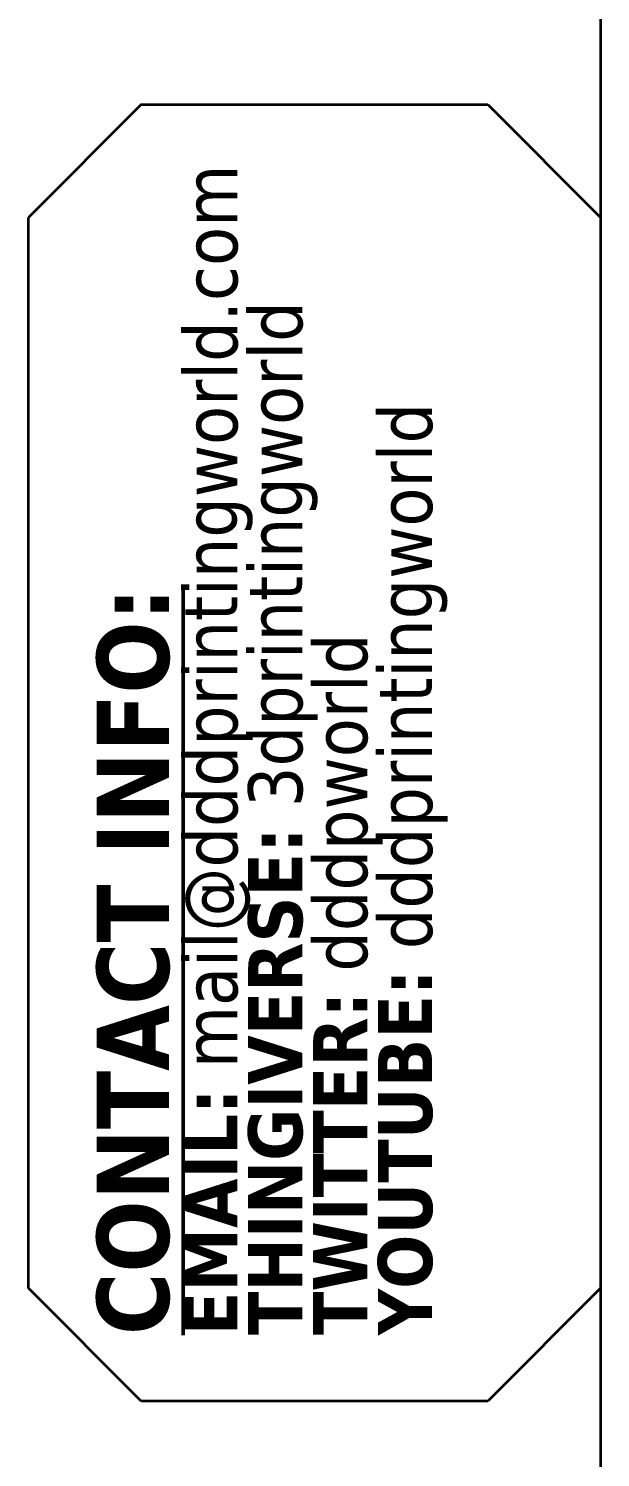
# Model space of a CAD drawing. Header units: inches. Extents: x 1.3 to 45, y 0.7 to 28.7.
# Drawn here: x 43.309 to 45, y 16.322 to 20.546 of the extents above; entities that cross this region are included whole.
import ezdxf

# ---------------------------------------------------------------- set-up
doc = ezdxf.new("R2010")
doc.units = ezdxf.units.IN
doc.header["$LTSCALE"] = 2.666666666666667
doc.header["$MEASUREMENT"] = 0
doc.layers.get('0').update_dxf_attribs({"lineweight": 25})
doc.layers.add('TITLE', color=7, linetype='Continuous', lineweight=35)
doc.layers.add('Title (ANSI)', color=7, linetype='Continuous', lineweight=50)
doc.styles.add('Note Text (ANSI)', font='tahoma.ttf')
doc.styles.add('Text Style133', font='tahoma.ttf', dxfattribs={"width": 0.8999999761581421})
doc.styles.add('Text Style260', font='tahomabd.ttf', dxfattribs={"width": 0.8999999761581421})
doc.styles.add('Text Style71', font='tahoma.ttf')

# ---------------------------------------------------------------- blocks, each defined once
blk = doc.blocks.new('Borders B-Size')
at = {"layer": 'TITLE'}
blk.add_line((16.875, 10.625), (16.875, 0.3750000000000016), dxfattribs=at)
blk = doc.blocks.new('Title Blocks 3DPW')
at = {"layer": 'TITLE'}
for p, q in [((16.12056226283552, 7.656850746068798), (15.99556226283552, 7.5318507460688)), ((16.12056226283552, 7.656850746068798), (16.50460035672961, 7.656850746068798)), ((16.50460035672961, 7.656850746068798), (16.62960035672961, 7.5318507460688)), ((15.99556226283552, 6.344860484856919), (15.99556226283552, 7.5318507460688)), ((16.12056226283552, 6.219860484856918), (15.99556226283552, 6.344860484856919)), ((16.62960035672961, 6.344860484856919), (16.50460035672961, 6.219860484856918)), ((16.50460035672961, 6.219860484856918), (16.12056226283552, 6.219860484856918))]:
    blk.add_line(p, q, dxfattribs=at)
at = {"layer": 'TITLE', "color": 7, "style": 'Text Style133', "width": 0.9}
blk.add_attdef('PART_NUMBER_001', (16.56688816874242, 3.073301468613359), '', height=0.1000000031914298, rotation=90, dxfattribs=at)
at = {"layer": 'TITLE', "color": 7, "style": 'Text Style71'}
blk.add_attdef('DESCRIPTION_001', (16.59464474833814, 0.3912227012866832), '', height=0.1399999997747226, rotation=89.99999999998299, dxfattribs=at)
at = {"layer": 'Title (ANSI)', "insert": (16.07112865049924, 6.292925239483381), "char_height": 0.1000000031914298, "width": 2.944852059000032, "attachment_point": 1, "rotation": 90, "line_spacing_factor": 0.7194134593009949, "style": 'Note Text (ANSI)'}
blk.add_mtext('{\\fTahoma|b1|i0|c0|p34;\\H0.8x;\\LCONTACT INFO:\\H1.25x;\\P\\H0.6x;\\lEMAIL:\\fTahoma|b0|i0|c0|p34; mail@dddprintingworld.com\\H1.4679x; \\H0.68124x;\\P\\fTahoma|b1|i0|c0|p34;THINGIVERSE:\\fTahoma|b0|i0|c0|p34; 3dprintingworld\\fTahoma|b1|i0|c0|p34;\\H1.27973x;\\L \\H1.30236x;\\P\\H0.6x;\\lTWITTER:\\fTahoma|b0|i0|c0|p34; dddpworld\\H1.27205x; \\H0.78613x;\\P\\fTahoma|b1|i0|c0|p34;YOUTUBE:\\fTahoma|b0|i0|c0|p34; dddprintingworld\\H1.27174x; }', dxfattribs=at)
at = {"layer": 'Title (ANSI)', "color": 7, "style": 'Text Style260', "width": 0.9}
blk.add_attdef('CUSTOMER_001', (16.23920807644805, 0.3972007583186815), '', height=0.1700000030787911, rotation=90, dxfattribs=at)

msp = doc.modelspace()

# ---------------------------------------------------------------- block references
at = {"xscale": 2.666666666666667, "yscale": 2.666666666666667, "zscale": 2.666666666666667}
for name, p in [('Borders B-Size', (0, 0)), ('Title Blocks 3DPW', (0.6543990487210017, -0.09735791630362949))]:
    msp.add_blockref(name, p, dxfattribs=at)

doc.saveas('drawing.dxf')
